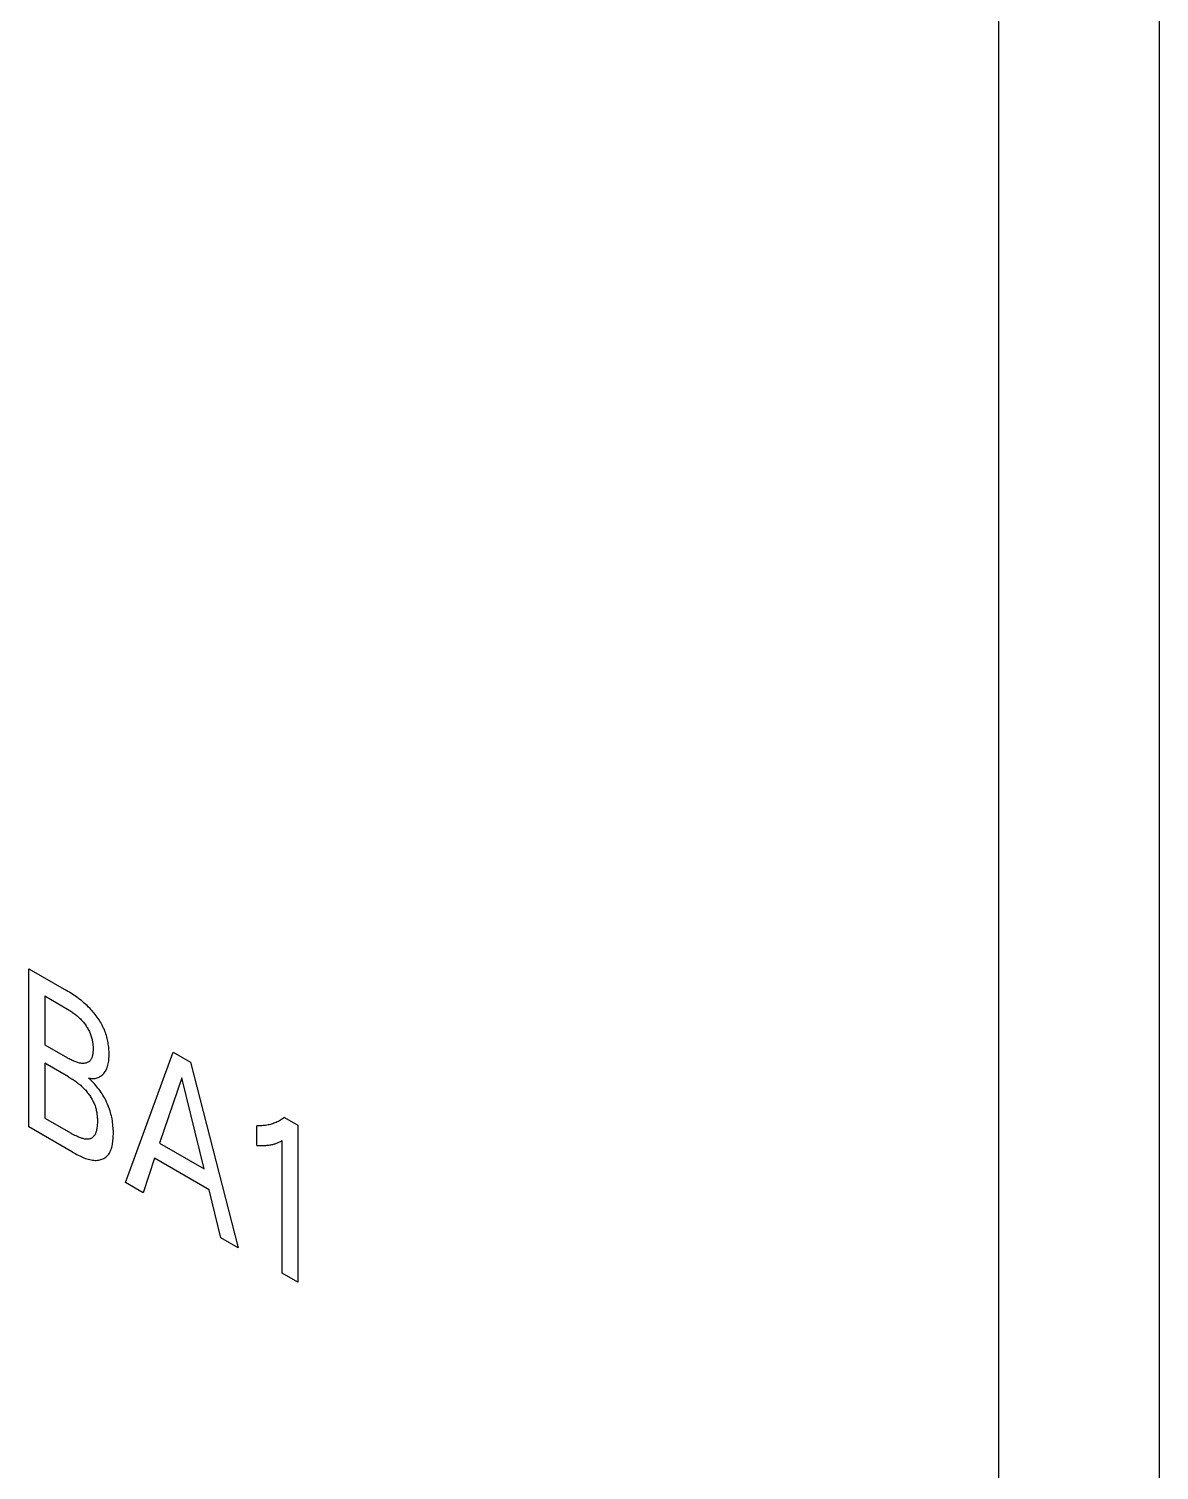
# Model space of a CAD drawing. Extents: x 0 to 420, y 0 to 297.
# Drawn here: x 174.13 to 184.06, y 128.52 to 141.18 of the extents above; entities that cross this region are included whole.
import ezdxf

# ---------------------------------------------------------------- set-up
doc = ezdxf.new("R2010")
doc.units = 0
doc.header["$LTSCALE"] = 23.1
doc.layers.add('40000_ISO', color=7, linetype='CONTINUOUS')

msp = doc.modelspace()

# ---------------------------------------------------------------- linework, layer by layer
at = {"layer": '40000_ISO', "color": 7, "linetype": 'CONTINUOUS'}
for p, q in [((182.65, 155.597), (182.65, 120.487)), ((184.064, 155.597), (184.064, 120.487)), ((174.126, 131.532), (174.126, 132.92)), ((174.126, 132.92), (174.457, 132.729)), ((174.47, 132.722), (174.457, 132.729)), ((174.483, 132.714), (174.47, 132.722)), ((174.266, 132.682), (174.266, 132.253)), ((174.266, 132.682), (174.465, 132.567)), ((174.496, 132.706), (174.483, 132.714)), ((174.51, 132.697), (174.496, 132.706)), ((174.523, 132.689), (174.51, 132.697)), ((174.536, 132.68), (174.523, 132.689)), ((174.549, 132.671), (174.536, 132.68)), ((174.562, 132.661), (174.549, 132.671)), ((174.575, 132.651), (174.562, 132.661)), ((174.589, 132.641), (174.575, 132.651)), ((174.601, 132.631), (174.589, 132.641)), ((174.614, 132.62), (174.601, 132.631)), ((174.627, 132.608), (174.614, 132.62)), ((174.64, 132.597), (174.627, 132.608)), ((174.652, 132.584), (174.64, 132.597)), ((174.465, 132.567), (174.472, 132.563)), ((174.472, 132.563), (174.48, 132.558)), ((174.48, 132.558), (174.488, 132.553)), ((174.488, 132.553), (174.496, 132.548)), ((174.496, 132.548), (174.504, 132.543)), ((174.504, 132.543), (174.511, 132.537)), ((174.511, 132.537), (174.519, 132.532)), ((174.519, 132.532), (174.527, 132.526)), ((174.527, 132.526), (174.535, 132.52)), ((174.535, 132.52), (174.542, 132.514)), ((174.542, 132.514), (174.55, 132.508)), ((174.55, 132.508), (174.558, 132.501)), ((174.558, 132.501), (174.565, 132.494)), ((174.565, 132.494), (174.572, 132.487)), ((174.572, 132.487), (174.58, 132.48)), ((174.58, 132.48), (174.587, 132.472)), ((174.587, 132.472), (174.593, 132.465)), ((174.593, 132.465), (174.6, 132.458)), ((174.665, 132.571), (174.652, 132.584)), ((174.674, 132.561), (174.665, 132.571)), ((174.683, 132.551), (174.674, 132.561)), ((174.692, 132.54), (174.683, 132.551)), ((174.701, 132.53), (174.692, 132.54)), ((174.71, 132.519), (174.701, 132.53)), ((174.719, 132.507), (174.71, 132.519)), ((174.727, 132.496), (174.719, 132.507)), ((174.735, 132.484), (174.727, 132.496)), ((174.743, 132.472), (174.735, 132.484)), ((174.751, 132.46), (174.743, 132.472)), ((174.6, 132.458), (174.606, 132.451)), ((174.606, 132.451), (174.612, 132.443)), ((174.612, 132.443), (174.617, 132.436)), ((174.617, 132.436), (174.623, 132.428)), ((174.623, 132.428), (174.629, 132.42)), ((174.629, 132.42), (174.634, 132.412)), ((174.634, 132.412), (174.639, 132.404)), ((174.639, 132.404), (174.644, 132.395)), ((174.644, 132.395), (174.649, 132.387)), ((174.649, 132.387), (174.653, 132.379)), ((174.653, 132.379), (174.658, 132.37)), ((174.658, 132.37), (174.662, 132.362)), ((174.662, 132.362), (174.665, 132.353)), ((174.665, 132.353), (174.669, 132.344)), ((174.669, 132.344), (174.672, 132.336)), ((174.758, 132.448), (174.751, 132.46)), ((174.765, 132.436), (174.758, 132.448)), ((174.772, 132.424), (174.765, 132.436)), ((174.778, 132.411), (174.772, 132.424)), ((174.784, 132.398), (174.778, 132.411)), ((174.79, 132.386), (174.784, 132.398)), ((174.795, 132.373), (174.79, 132.386)), ((174.8, 132.36), (174.795, 132.373)), ((174.804, 132.348), (174.8, 132.36)), ((174.808, 132.335), (174.804, 132.348)), ((174.266, 132.253), (174.465, 132.138)), ((174.672, 132.336), (174.675, 132.327)), ((174.675, 132.327), (174.678, 132.318)), ((174.678, 132.318), (174.68, 132.309)), ((174.68, 132.309), (174.682, 132.3)), ((174.682, 132.3), (174.684, 132.292)), ((174.684, 132.292), (174.686, 132.283)), ((174.686, 132.283), (174.687, 132.274)), ((174.687, 132.274), (174.688, 132.266)), ((174.688, 132.266), (174.689, 132.257)), ((174.689, 132.257), (174.69, 132.248)), ((174.69, 132.248), (174.691, 132.24)), ((174.691, 132.24), (174.691, 132.232)), ((174.691, 132.232), (174.691, 132.223)), ((174.691, 132.223), (174.691, 132.215)), ((174.691, 132.215), (174.691, 132.207)), ((174.812, 132.322), (174.808, 132.335)), ((174.815, 132.309), (174.812, 132.322)), ((174.818, 132.296), (174.815, 132.309)), ((174.821, 132.284), (174.818, 132.296)), ((174.823, 132.271), (174.821, 132.284)), ((174.825, 132.258), (174.823, 132.271)), ((174.827, 132.246), (174.825, 132.258)), ((174.828, 132.233), (174.827, 132.246)), ((174.829, 132.221), (174.828, 132.233)), ((174.83, 132.209), (174.829, 132.221)), ((174.266, 132.092), (174.266, 131.609)), ((174.474, 131.972), (174.266, 132.092)), ((174.473, 132.134), (174.465, 132.138)), ((174.482, 132.129), (174.473, 132.134)), ((174.49, 132.125), (174.482, 132.129)), ((174.498, 132.121), (174.49, 132.125)), ((174.506, 132.116), (174.498, 132.121)), ((174.515, 132.113), (174.506, 132.116)), ((174.523, 132.109), (174.515, 132.113)), ((174.531, 132.106), (174.523, 132.109)), ((174.539, 132.103), (174.531, 132.106)), ((174.547, 132.1), (174.539, 132.103)), ((174.555, 132.097), (174.547, 132.1)), ((174.563, 132.095), (174.555, 132.097)), ((174.571, 132.093), (174.563, 132.095)), ((174.579, 132.092), (174.571, 132.093)), ((174.587, 132.091), (174.579, 132.092)), ((174.593, 132.09), (174.587, 132.091)), ((174.599, 132.09), (174.593, 132.09)), ((174.605, 132.09), (174.599, 132.09)), ((174.611, 132.09), (174.605, 132.09)), ((174.617, 132.091), (174.611, 132.09)), ((174.623, 132.092), (174.617, 132.091)), ((174.628, 132.093), (174.623, 132.092)), ((174.634, 132.095), (174.628, 132.093)), ((174.639, 132.096), (174.634, 132.095)), ((174.644, 132.099), (174.639, 132.096)), ((174.649, 132.101), (174.644, 132.099)), ((174.653, 132.104), (174.649, 132.101)), ((174.658, 132.107), (174.653, 132.104)), ((174.662, 132.111), (174.658, 132.107)), ((174.665, 132.115), (174.662, 132.111)), ((174.669, 132.119), (174.665, 132.115)), ((174.672, 132.124), (174.669, 132.119)), ((174.675, 132.129), (174.672, 132.124)), ((174.677, 132.134), (174.675, 132.129)), ((174.68, 132.139), (174.677, 132.134)), ((174.682, 132.145), (174.68, 132.139)), ((174.684, 132.151), (174.682, 132.145)), ((174.685, 132.158), (174.684, 132.151)), ((174.687, 132.164), (174.685, 132.158)), ((174.688, 132.171), (174.687, 132.164)), ((174.689, 132.178), (174.688, 132.171)), ((174.69, 132.185), (174.689, 132.178)), ((174.691, 132.2), (174.69, 132.192)), ((174.69, 132.192), (174.69, 132.185)), ((174.691, 132.207), (174.691, 132.2)), ((174.821, 132.075), (174.824, 132.086)), ((174.824, 132.086), (174.826, 132.097)), ((174.826, 132.097), (174.828, 132.109)), ((174.828, 132.109), (174.829, 132.121)), ((174.829, 132.121), (174.83, 132.134)), ((174.831, 132.197), (174.83, 132.209)), ((174.83, 132.134), (174.831, 132.147)), ((174.831, 132.185), (174.831, 132.197)), ((174.831, 132.173), (174.831, 132.185)), ((174.831, 132.16), (174.831, 132.173)), ((174.831, 132.147), (174.831, 132.16)), ((174.975, 131.042), (175.394, 132.188)), ((175.394, 132.188), (175.547, 132.1)), ((175.547, 132.1), (175.967, 130.47)), ((174.474, 131.972), (174.483, 131.966)), ((174.483, 131.966), (174.492, 131.961)), ((174.492, 131.961), (174.501, 131.955)), ((174.662, 131.951), (174.651, 131.961)), ((174.651, 131.961), (174.661, 131.959)), ((174.661, 131.959), (174.671, 131.958)), ((174.671, 131.958), (174.681, 131.957)), ((174.7, 131.957), (174.709, 131.958)), ((174.709, 131.958), (174.718, 131.96)), ((174.718, 131.96), (174.727, 131.962)), ((174.727, 131.962), (174.735, 131.965)), ((174.735, 131.965), (174.743, 131.969)), ((174.743, 131.969), (174.751, 131.973)), ((174.751, 131.973), (174.759, 131.978)), ((174.759, 131.978), (174.766, 131.983)), ((174.766, 131.983), (174.773, 131.989)), ((174.773, 131.989), (174.78, 131.995)), ((174.78, 131.995), (174.786, 132.002)), ((174.786, 132.002), (174.792, 132.009)), ((174.792, 132.009), (174.797, 132.017)), ((174.797, 132.017), (174.802, 132.025)), ((174.802, 132.025), (174.807, 132.034)), ((174.807, 132.034), (174.811, 132.043)), ((174.811, 132.043), (174.815, 132.053)), ((174.815, 132.053), (174.818, 132.064)), ((174.818, 132.064), (174.821, 132.075)), ((175.471, 131.964), (175.276, 131.388)), ((175.668, 131.162), (175.471, 131.964)), ((174.501, 131.955), (174.51, 131.95)), ((174.51, 131.95), (174.519, 131.944)), ((174.519, 131.944), (174.528, 131.938)), ((174.528, 131.938), (174.537, 131.932)), ((174.537, 131.932), (174.546, 131.925)), ((174.546, 131.925), (174.555, 131.918)), ((174.555, 131.918), (174.564, 131.911)), ((174.564, 131.911), (174.573, 131.904)), ((174.573, 131.904), (174.582, 131.897)), ((174.582, 131.897), (174.59, 131.889)), ((174.59, 131.889), (174.599, 131.881)), ((174.599, 131.881), (174.607, 131.872)), ((174.607, 131.872), (174.616, 131.863)), ((174.616, 131.863), (174.623, 131.856)), ((174.623, 131.856), (174.629, 131.848)), ((174.629, 131.848), (174.636, 131.84)), ((174.636, 131.84), (174.642, 131.832)), ((174.642, 131.832), (174.649, 131.824)), ((174.673, 131.94), (174.662, 131.951)), ((174.684, 131.93), (174.673, 131.94)), ((174.681, 131.957), (174.691, 131.957)), ((174.695, 131.918), (174.684, 131.93)), ((174.691, 131.957), (174.7, 131.957)), ((174.705, 131.907), (174.695, 131.918)), ((174.715, 131.896), (174.705, 131.907)), ((174.725, 131.884), (174.715, 131.896)), ((174.734, 131.872), (174.725, 131.884)), ((174.743, 131.86), (174.734, 131.872)), ((174.752, 131.848), (174.743, 131.86)), ((174.761, 131.835), (174.752, 131.848)), ((174.77, 131.823), (174.761, 131.835)), ((174.649, 131.824), (174.655, 131.816)), ((174.655, 131.816), (174.661, 131.807)), ((174.661, 131.807), (174.667, 131.798)), ((174.667, 131.798), (174.672, 131.789)), ((174.672, 131.789), (174.678, 131.781)), ((174.678, 131.781), (174.683, 131.771)), ((174.683, 131.771), (174.688, 131.762)), ((174.688, 131.762), (174.692, 131.753)), ((174.692, 131.753), (174.697, 131.744)), ((174.697, 131.744), (174.701, 131.735)), ((174.701, 131.735), (174.705, 131.725)), ((174.705, 131.725), (174.708, 131.716)), ((174.708, 131.716), (174.711, 131.706)), ((174.711, 131.706), (174.714, 131.696)), ((174.778, 131.81), (174.77, 131.823)), ((174.785, 131.797), (174.778, 131.81)), ((174.793, 131.784), (174.785, 131.797)), ((174.8, 131.771), (174.793, 131.784)), ((174.807, 131.757), (174.8, 131.771)), ((174.813, 131.744), (174.807, 131.757)), ((174.819, 131.73), (174.813, 131.744)), ((174.825, 131.716), (174.819, 131.73)), ((174.83, 131.702), (174.825, 131.716)), ((174.266, 131.609), (174.497, 131.476)), ((174.714, 131.696), (174.717, 131.687)), ((174.717, 131.687), (174.719, 131.677)), ((174.719, 131.677), (174.721, 131.668)), ((174.721, 131.668), (174.723, 131.658)), ((174.723, 131.658), (174.724, 131.649)), ((174.724, 131.649), (174.725, 131.64)), ((174.725, 131.64), (174.727, 131.63)), ((174.727, 131.63), (174.727, 131.621)), ((174.727, 131.621), (174.728, 131.612)), ((174.728, 131.612), (174.729, 131.603)), ((174.729, 131.603), (174.729, 131.594)), ((174.729, 131.594), (174.729, 131.585)), ((174.729, 131.585), (174.729, 131.575)), ((174.835, 131.687), (174.83, 131.702)), ((174.84, 131.673), (174.835, 131.687)), ((174.844, 131.659), (174.84, 131.673)), ((174.848, 131.644), (174.844, 131.659)), ((174.852, 131.63), (174.848, 131.644)), ((174.855, 131.616), (174.852, 131.63)), ((174.858, 131.602), (174.855, 131.616)), ((174.861, 131.586), (174.858, 131.602)), ((174.863, 131.57), (174.861, 131.586)), ((176.32, 131.58), (176.31, 131.575)), ((176.329, 131.585), (176.32, 131.58)), ((176.339, 131.59), (176.329, 131.585)), ((176.348, 131.596), (176.339, 131.59)), ((176.357, 131.602), (176.348, 131.596)), ((176.366, 131.608), (176.357, 131.602)), ((176.375, 131.614), (176.366, 131.608)), ((176.375, 131.614), (176.491, 131.547)), ((174.509, 131.311), (174.126, 131.532)), ((174.508, 131.469), (174.497, 131.476)), ((174.519, 131.463), (174.508, 131.469)), ((174.53, 131.457), (174.519, 131.463)), ((174.541, 131.452), (174.53, 131.457)), ((174.553, 131.447), (174.541, 131.452)), ((174.699, 131.452), (174.695, 131.447)), ((174.702, 131.457), (174.699, 131.452)), ((174.705, 131.462), (174.702, 131.457)), ((174.708, 131.468), (174.705, 131.462)), ((174.711, 131.473), (174.708, 131.468)), ((174.714, 131.479), (174.711, 131.473)), ((174.716, 131.485), (174.714, 131.479)), ((174.718, 131.492), (174.716, 131.485)), ((174.72, 131.498), (174.718, 131.492)), ((174.721, 131.505), (174.72, 131.498)), ((174.723, 131.514), (174.721, 131.505)), ((174.725, 131.524), (174.723, 131.514)), ((174.726, 131.534), (174.725, 131.524)), ((174.728, 131.544), (174.726, 131.534)), ((174.729, 131.564), (174.728, 131.554)), ((174.728, 131.554), (174.728, 131.544)), ((174.729, 131.575), (174.729, 131.564)), ((174.865, 131.555), (174.863, 131.57)), ((174.866, 131.539), (174.865, 131.555)), ((174.867, 131.524), (174.866, 131.539)), ((174.868, 131.509), (174.867, 131.524)), ((174.869, 131.494), (174.868, 131.509)), ((174.868, 131.452), (174.869, 131.466)), ((174.868, 131.439), (174.868, 131.452)), ((174.869, 131.479), (174.869, 131.494)), ((174.869, 131.466), (174.869, 131.479)), ((176.13, 131.369), (176.13, 131.542)), ((176.142, 131.541), (176.13, 131.542)), ((176.153, 131.541), (176.142, 131.541)), ((176.164, 131.541), (176.153, 131.541)), ((176.175, 131.542), (176.164, 131.541)), ((176.186, 131.543), (176.175, 131.542)), ((176.197, 131.544), (176.186, 131.543)), ((176.208, 131.545), (176.197, 131.544)), ((176.219, 131.547), (176.208, 131.545)), ((176.229, 131.549), (176.219, 131.547)), ((176.24, 131.551), (176.229, 131.549)), ((176.25, 131.554), (176.24, 131.551)), ((176.26, 131.557), (176.25, 131.554)), ((176.271, 131.56), (176.26, 131.557)), ((176.281, 131.563), (176.271, 131.56)), ((176.29, 131.567), (176.281, 131.563)), ((176.3, 131.571), (176.29, 131.567)), ((176.31, 131.575), (176.3, 131.571)), ((176.491, 131.547), (176.491, 130.167)), ((174.564, 131.442), (174.553, 131.447)), ((174.572, 131.439), (174.564, 131.442)), ((174.58, 131.436), (174.572, 131.439)), ((174.588, 131.433), (174.58, 131.436)), ((174.595, 131.431), (174.588, 131.433)), ((174.603, 131.429), (174.595, 131.431)), ((174.611, 131.427), (174.603, 131.429)), ((174.619, 131.425), (174.611, 131.427)), ((174.625, 131.424), (174.619, 131.425)), ((174.631, 131.424), (174.625, 131.424)), ((174.638, 131.423), (174.631, 131.424)), ((174.644, 131.423), (174.638, 131.423)), ((174.65, 131.424), (174.644, 131.423)), ((174.655, 131.425), (174.65, 131.424)), ((174.661, 131.426), (174.655, 131.425)), ((174.667, 131.428), (174.661, 131.426)), ((174.672, 131.43), (174.667, 131.428)), ((174.677, 131.433), (174.672, 131.43)), ((174.682, 131.436), (174.677, 131.433)), ((174.687, 131.439), (174.682, 131.436)), ((174.691, 131.443), (174.687, 131.439)), ((174.695, 131.447), (174.691, 131.443)), ((174.844, 131.321), (174.848, 131.331)), ((174.848, 131.331), (174.852, 131.341)), ((174.852, 131.341), (174.855, 131.352)), ((174.855, 131.352), (174.858, 131.364)), ((174.858, 131.364), (174.861, 131.376)), ((174.861, 131.376), (174.863, 131.388)), ((174.863, 131.388), (174.864, 131.4)), ((174.864, 131.4), (174.866, 131.413)), ((174.866, 131.413), (174.867, 131.426)), ((174.867, 131.426), (174.868, 131.439)), ((175.276, 131.388), (175.668, 131.162)), ((176.13, 131.369), (176.143, 131.368)), ((176.143, 131.368), (176.156, 131.368)), ((176.156, 131.368), (176.168, 131.368)), ((176.168, 131.368), (176.181, 131.368)), ((176.181, 131.368), (176.193, 131.368)), ((176.193, 131.368), (176.202, 131.369)), ((176.202, 131.369), (176.211, 131.369)), ((176.211, 131.369), (176.22, 131.37)), ((176.22, 131.37), (176.229, 131.371)), ((176.229, 131.371), (176.238, 131.372)), ((176.238, 131.372), (176.247, 131.373)), ((176.247, 131.373), (176.255, 131.375)), ((176.255, 131.375), (176.263, 131.376)), ((176.263, 131.376), (176.27, 131.378)), ((176.27, 131.378), (176.278, 131.38)), ((176.278, 131.38), (176.285, 131.382)), ((176.285, 131.382), (176.292, 131.384)), ((176.292, 131.384), (176.299, 131.386)), ((176.299, 131.386), (176.305, 131.389)), ((176.305, 131.389), (176.312, 131.391)), ((176.312, 131.391), (176.318, 131.394)), ((176.318, 131.394), (176.325, 131.397)), ((176.325, 131.397), (176.332, 131.4)), ((176.332, 131.4), (176.339, 131.404)), ((176.339, 131.404), (176.347, 131.408)), ((176.347, 131.408), (176.354, 131.412)), ((176.354, 130.246), (176.354, 131.412)), ((174.509, 131.311), (174.522, 131.304)), ((174.522, 131.304), (174.534, 131.297)), ((174.534, 131.297), (174.547, 131.29)), ((174.547, 131.29), (174.56, 131.283)), ((174.56, 131.283), (174.573, 131.277)), ((174.573, 131.277), (174.586, 131.271)), ((174.586, 131.271), (174.598, 131.265)), ((174.598, 131.265), (174.611, 131.26)), ((174.611, 131.26), (174.624, 131.255)), ((174.624, 131.255), (174.636, 131.251)), ((174.636, 131.251), (174.649, 131.247)), ((174.649, 131.247), (174.661, 131.244)), ((174.661, 131.244), (174.673, 131.241)), ((174.673, 131.241), (174.685, 131.239)), ((174.685, 131.239), (174.697, 131.238)), ((174.697, 131.238), (174.709, 131.237)), ((174.709, 131.237), (174.719, 131.237)), ((174.719, 131.237), (174.73, 131.238)), ((174.73, 131.238), (174.74, 131.239)), ((174.74, 131.239), (174.749, 131.241)), ((174.749, 131.241), (174.759, 131.244)), ((174.759, 131.244), (174.768, 131.247)), ((174.768, 131.247), (174.777, 131.251)), ((174.777, 131.251), (174.786, 131.255)), ((174.786, 131.255), (174.794, 131.26)), ((174.794, 131.26), (174.802, 131.265)), ((174.802, 131.265), (174.809, 131.271)), ((174.809, 131.271), (174.816, 131.278)), ((174.816, 131.278), (174.823, 131.286)), ((174.823, 131.286), (174.829, 131.293)), ((174.829, 131.293), (174.834, 131.302)), ((174.834, 131.302), (174.839, 131.311)), ((174.839, 131.311), (174.844, 131.321)), ((175.231, 131.256), (175.13, 130.953)), ((175.712, 130.979), (175.231, 131.256)), ((175.13, 130.953), (174.975, 131.042)), ((175.815, 130.557), (175.712, 130.979)), ((175.967, 130.47), (175.815, 130.557)), ((176.491, 130.167), (176.354, 130.246))]:
    msp.add_line(p, q, dxfattribs=at)

doc.saveas('drawing.dxf')
